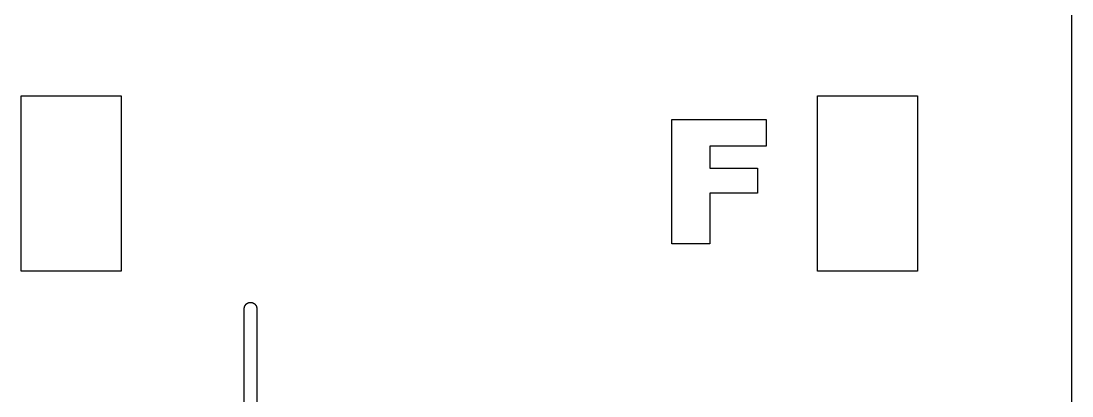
# Model space of a CAD drawing. Header units: millimetres. Extents: x 3578 to 3719, y 1283 to 1373.
# Drawn here: x 3677.45 to 3719.44, y 1312.05 to 1327.02 of the extents above; entities that cross this region are included whole.
import ezdxf

# ---------------------------------------------------------------- set-up
doc = ezdxf.new("R2010")
doc.units = ezdxf.units.MM
doc.header["$MEASUREMENT"] = 0
for name, color, linetype, true_color in [('Laser$LaserCut1', 1, 'Continuous', 0xff0000), ('Laser$LaserCut2', 3, 'Continuous', 0x00ff00), ('Laser$LaserEngrave', 4, 'Continuous', 0x00ffff)]:
    doc.layers.add(name, color=color, linetype=linetype, true_color=true_color)

msp = doc.modelspace()

# ---------------------------------------------------------------- linework, layer by layer
at = {"layer": 'Laser$LaserCut1'}
for points in [[(3719.438, 1289.018), (3719.438, 1334.328)], [(3686.369, 1315.533), (3686.369, 1315.539), (3686.369, 1315.544), (3686.369, 1315.55), (3686.37, 1315.556), (3686.37, 1315.561), (3686.371, 1315.567), (3686.372, 1315.573), (3686.373, 1315.579), (3686.374, 1315.584), (3686.375, 1315.59), (3686.377, 1315.596), (3686.378, 1315.602), (3686.38, 1315.608), (3686.382, 1315.613), (3686.384, 1315.619), (3686.386, 1315.625), (3686.389, 1315.631), (3686.391, 1315.637), (3686.394, 1315.642), (3686.397, 1315.648), (3686.4, 1315.653), (3686.403, 1315.659), (3686.406, 1315.664), (3686.409, 1315.67), (3686.413, 1315.675), (3686.417, 1315.68), (3686.421, 1315.686), (3686.425, 1315.691), (3686.429, 1315.696), (3686.433, 1315.7), (3686.437, 1315.705), (3686.442, 1315.71), (3686.446, 1315.714), (3686.451, 1315.719), (3686.456, 1315.723), (3686.461, 1315.727), (3686.466, 1315.731), (3686.471, 1315.735), (3686.476, 1315.739), (3686.482, 1315.742), (3686.487, 1315.746), (3686.493, 1315.749), (3686.498, 1315.752), (3686.504, 1315.755), (3686.509, 1315.758), (3686.515, 1315.761), (3686.521, 1315.763), (3686.527, 1315.766), (3686.532, 1315.768), (3686.538, 1315.77), (3686.544, 1315.772), (3686.55, 1315.773), (3686.556, 1315.775), (3686.561, 1315.776), (3686.567, 1315.778), (3686.573, 1315.779), (3686.579, 1315.78), (3686.585, 1315.781), (3686.59, 1315.781), (3686.596, 1315.782), (3686.602, 1315.782), (3686.607, 1315.783), (3686.613, 1315.783), (3686.619, 1315.783), (3686.624, 1315.783), (3686.63, 1315.783), (3686.635, 1315.782), (3686.641, 1315.782), (3686.647, 1315.781), (3686.653, 1315.781), (3686.658, 1315.78), (3686.664, 1315.779), (3686.67, 1315.778), (3686.676, 1315.776), (3686.682, 1315.775), (3686.687, 1315.773), (3686.693, 1315.772), (3686.699, 1315.77), (3686.705, 1315.768), (3686.711, 1315.766), (3686.716, 1315.763), (3686.722, 1315.761), (3686.728, 1315.758), (3686.733, 1315.755), (3686.739, 1315.752), (3686.745, 1315.749), (3686.75, 1315.746), (3686.755, 1315.742), (3686.761, 1315.739), (3686.766, 1315.735), (3686.771, 1315.731), (3686.776, 1315.727), (3686.781, 1315.723), (3686.786, 1315.719), (3686.791, 1315.714), (3686.795, 1315.71), (3686.8, 1315.705), (3686.804, 1315.7), (3686.809, 1315.696), (3686.813, 1315.691), (3686.817, 1315.686), (3686.821, 1315.68), (3686.824, 1315.675), (3686.828, 1315.67), (3686.831, 1315.664), (3686.835, 1315.659), (3686.838, 1315.653), (3686.841, 1315.648), (3686.844, 1315.642), (3686.846, 1315.637), (3686.849, 1315.631), (3686.851, 1315.625), (3686.853, 1315.619), (3686.855, 1315.613), (3686.857, 1315.608), (3686.859, 1315.602), (3686.861, 1315.596), (3686.862, 1315.59), (3686.863, 1315.584), (3686.864, 1315.579), (3686.865, 1315.573), (3686.866, 1315.567), (3686.867, 1315.561), (3686.868, 1315.556), (3686.868, 1315.55), (3686.868, 1315.544), (3686.869, 1315.539), (3686.869, 1315.533)], [(3686.369, 1289.518), (3686.369, 1315.533)], [(3686.869, 1315.533), (3686.869, 1285.018)]]:
    msp.add_lwpolyline(points, dxfattribs=at)
at = {"layer": 'Laser$LaserCut2'}
for points in [[(3677.449, 1317.028), (3677.449, 1324.028)], [(3677.449, 1324.028), (3681.449, 1324.028)], [(3681.449, 1324.028), (3681.449, 1317.028)], [(3709.267, 1317.028), (3709.267, 1324.028)], [(3709.267, 1324.028), (3713.267, 1324.028)], [(3713.267, 1324.028), (3713.267, 1317.028)], [(3681.449, 1317.028), (3677.449, 1317.028)], [(3713.267, 1317.028), (3709.267, 1317.028)]]:
    msp.add_lwpolyline(points, dxfattribs=at)
at = {"layer": 'Laser$LaserEngrave'}
for points in [[(3703.445, 1318.121), (3703.445, 1323.083)], [(3703.445, 1323.083), (3707.224, 1323.083)], [(3707.224, 1323.083), (3707.224, 1322.014)], [(3707.224, 1322.014), (3704.972, 1322.014)], [(3704.972, 1322.014), (3704.972, 1321.136)], [(3704.972, 1321.136), (3706.88, 1321.136)], [(3706.88, 1321.136), (3706.88, 1320.144)], [(3706.88, 1320.144), (3704.972, 1320.144)], [(3704.972, 1320.144), (3704.972, 1318.121)], [(3704.972, 1318.121), (3703.445, 1318.121)]]:
    msp.add_lwpolyline(points, dxfattribs=at)

doc.saveas('drawing.dxf')
